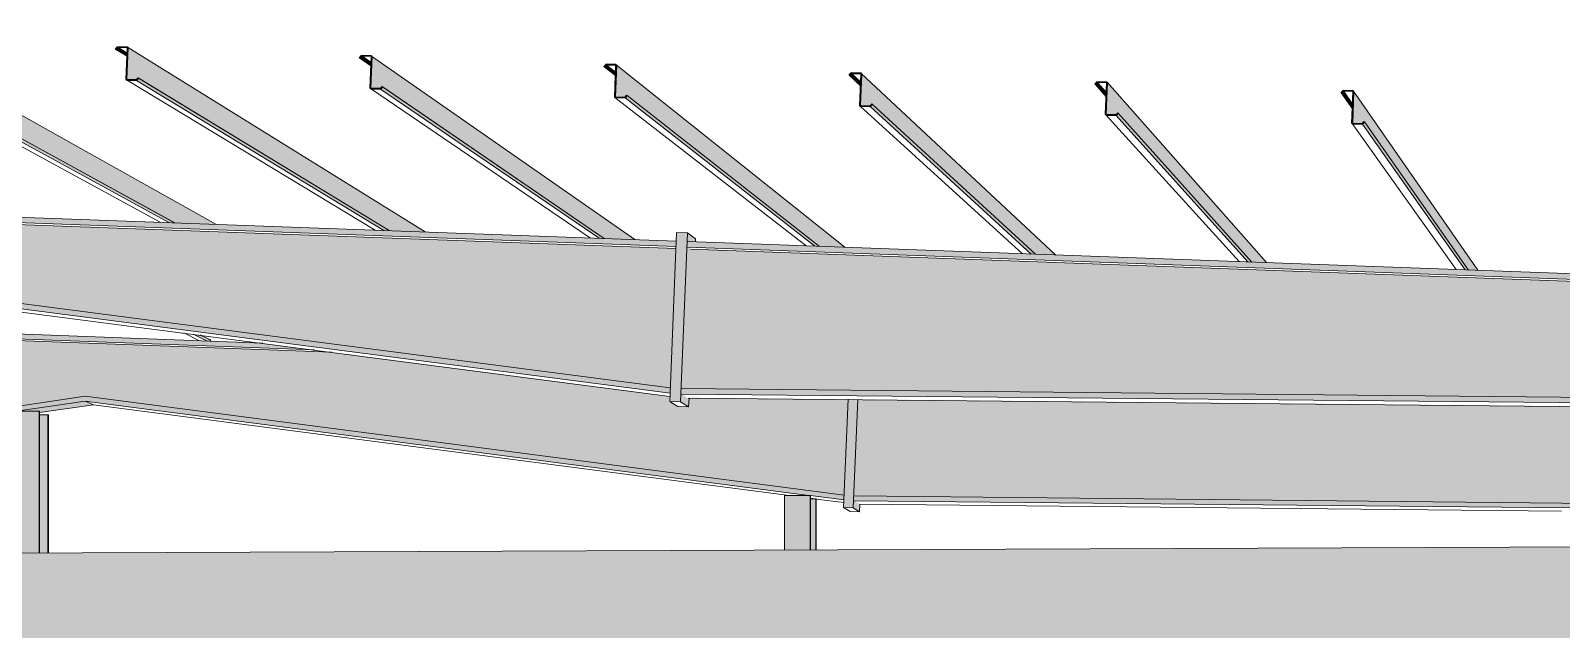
# Model space of a CAD drawing. Header units: inches. Extents: x 27328 to 52026, y -4075 to 4147.
# Drawn here: x 49626.4054 to 49626.628, y 60.1047 to 60.1916 of the extents above; entities that cross this region are included whole.
import ezdxf

# ---------------------------------------------------------------- set-up
doc = ezdxf.new("R2010")
doc.units = ezdxf.units.IN
doc.header["$MEASUREMENT"] = 0
for name, color, linetype, lineweight in [('M-HVAC-DUCT', 70, 'Continuous', 9), ('S-BEAM', 12, 'Continuous', 9), ('S-COLS', 52, 'Continuous', 9)]:
    doc.layers.add(name, color=color, linetype=linetype, lineweight=lineweight)

# ---------------------------------------------------------------- blocks, each defined once
blk = doc.blocks.new('FP_228-mezzanine - perspective - structure only')
at = {"layer": 'S-BEAM'}
for p, q in [((23019.58643, 60.18792), (23019.58644, 60.18793)), ((23019.58644, 60.18794), (23019.58648, 60.18797)), ((23019.58634, 60.18425), (23019.58641, 60.18432))]:
    blk.add_line(p, q, dxfattribs=at)
blk = doc.blocks.new('FP_229-mezzanine - perspective - structure only')
at = {"layer": 'S-BEAM'}
for p, q in [((23019.6577, 60.18536), (23019.65774, 60.1854)), ((23019.65755, 60.18163), (23019.65762, 60.1817))]:
    blk.add_line(p, q, dxfattribs=at)
blk = doc.blocks.new('FP_230-mezzanine - perspective - structure only')
at = {"layer": 'S-BEAM'}
for p, q in [((23019.72903, 60.18285), (23019.72909, 60.18291)), ((23019.72913, 60.17937), (23019.72919, 60.17944))]:
    blk.add_line(p, q, dxfattribs=at)

msp = doc.modelspace()

# ---------------------------------------------------------------- hatches: boundary and pattern name
at = {"layer": 'M-HVAC-DUCT'}
for points in [[(49626.25845, 60.10841), (49626.84556, 60.11061), (49626.84593, 60.11386), (49626.84644, 60.11682), (49626.84657, 60.11748), (49626.26082, 60.11515), (49626.26034, 60.11494), (49626.25989, 60.1145), (49626.25948, 60.11386), (49626.25912, 60.11303), (49626.25883, 60.11204), (49626.25862, 60.11092), (49626.25849, 60.10969)], [(49626.26132, 60.10035), (49626.84501, 60.10239), (49626.84515, 60.10499), (49626.84554, 60.11036), (49626.84556, 60.11061), (49626.25845, 60.10841), (49626.25849, 60.10711), (49626.25862, 60.10583), (49626.25883, 60.10461), (49626.25912, 60.10348), (49626.25948, 60.10249), (49626.25989, 60.10165), (49626.26034, 60.10101), (49626.26082, 60.10057)]]:
    msp.add_hatch(color=256, dxfattribs=at).paths.add_polyline_path(points, flags=0)
at = {"layer": 'S-BEAM'}
h = msp.add_hatch(color=256, dxfattribs=at)
h.paths.add_polyline_path([(49626.43028, 60.14735), (49626.43029, 60.14741), (49626.43014, 60.14742)], flags=0)
h.paths.add_polyline_path([(49626.40186, 60.16464), (49626.34887, 60.19164), (49626.34869, 60.18711), (49626.34879, 60.18706), (49626.35011, 60.18705), (49626.35036, 60.18733), (49626.39527, 60.16486), (49626.39615, 60.16483)], flags=0)
for points in [[(49626.43224, 60.16353), (49626.38418, 60.19039), (49626.38399, 60.18585), (49626.38408, 60.1858), (49626.38542, 60.18578), (49626.38567, 60.18606), (49626.42639, 60.16373), (49626.4311, 60.16357)], [(49626.43235, 60.16353), (49626.38415, 60.19047), (49626.38418, 60.19039), (49626.43229, 60.16353), (49626.43233, 60.16353)], [(49626.41945, 60.18792), (49626.41946, 60.18839), (49626.41809, 60.18923), (49626.41782, 60.18892), (49626.41938, 60.18796)], [(49626.46269, 60.16242), (49626.41957, 60.18913), (49626.41938, 60.18458), (49626.41946, 60.18453), (49626.42082, 60.18452), (49626.42107, 60.1848), (49626.45758, 60.1626)], [(49626.46278, 60.16242), (49626.41954, 60.18921), (49626.41957, 60.18913), (49626.46273, 60.16242), (49626.46276, 60.16242)], [(49626.45492, 60.18653), (49626.45493, 60.18702), (49626.45357, 60.18797), (49626.45329, 60.18766), (49626.45485, 60.18658)], [(49626.49319, 60.16131), (49626.45505, 60.18787), (49626.45486, 60.18331), (49626.45493, 60.18327), (49626.4563, 60.18325), (49626.45655, 60.18353), (49626.48883, 60.16146)], [(49626.49327, 60.16131), (49626.45502, 60.18795), (49626.45505, 60.18787), (49626.49323, 60.16131), (49626.49326, 60.16131)], [(49626.42637, 60.16373), (49626.38573, 60.18602), (49626.38543, 60.18568), (49626.42552, 60.16376)], [(49626.49048, 60.18511), (49626.4905, 60.18562), (49626.48913, 60.1867), (49626.48885, 60.18639), (49626.49042, 60.18515)], [(49626.52377, 60.1602), (49626.49061, 60.1866), (49626.49043, 60.18204), (49626.49049, 60.182), (49626.49187, 60.18198), (49626.49212, 60.18227), (49626.52015, 60.16032)], [(49626.52383, 60.1602), (49626.49058, 60.18668), (49626.49061, 60.1866), (49626.52382, 60.1602)], [(49626.52612, 60.18362), (49626.52615, 60.18417), (49626.52478, 60.18544), (49626.5245, 60.18512), (49626.52607, 60.18367)], [(49626.5544, 60.15908), (49626.52627, 60.18534), (49626.52608, 60.18077), (49626.52613, 60.18072), (49626.52752, 60.18071), (49626.52777, 60.18099), (49626.52813, 60.18067), (49626.55154, 60.15917), (49626.55347, 60.15911)], [(49626.55445, 60.15908), (49626.52624, 60.18542), (49626.52627, 60.18534), (49626.55445, 60.15908)], [(49626.41942, 60.18453), (49626.41942, 60.18453), (49626.41942, 60.18456), (49626.41942, 60.18453)], [(49626.45756, 60.16259), (49626.42112, 60.18475), (49626.42082, 60.18442), (49626.45677, 60.16262)], [(49626.4549, 60.18326), (49626.4549, 60.18329), (49626.4549, 60.18326)], [(49626.48882, 60.16145), (49626.4566, 60.18348), (49626.4563, 60.18315), (49626.48809, 60.16148)], [(49626.56185, 60.18205), (49626.56187, 60.18264), (49626.56051, 60.18416), (49626.56023, 60.18385), (49626.56181, 60.18209)], [(49626.5851, 60.15796), (49626.562, 60.18406), (49626.56181, 60.17949), (49626.56186, 60.17945), (49626.56326, 60.17944), (49626.56352, 60.17972), (49626.56378, 60.17943), (49626.583, 60.15803)], [(49626.59766, 60.18031), (49626.59768, 60.18097), (49626.59634, 60.18289), (49626.59605, 60.18258), (49626.59764, 60.18034)], [(49626.61587, 60.15684), (49626.59783, 60.18279), (49626.59764, 60.17821), (49626.59768, 60.17817), (49626.59909, 60.17816), (49626.59935, 60.17844), (49626.59939, 60.1784), (49626.61453, 60.15688)], [(49626.59776, 60.18278), (49626.59775, 60.18283), (49626.59776, 60.18279)], [(49626.49047, 60.18199), (49626.49047, 60.18201), (49626.49047, 60.18199)], [(49626.52015, 60.16031), (49626.49217, 60.18221), (49626.49187, 60.18188), (49626.51948, 60.16033)], [(49626.52612, 60.18071), (49626.52612, 60.18073), (49626.52612, 60.18071)], [(49626.55154, 60.15917), (49626.52783, 60.18094), (49626.52753, 60.18061), (49626.55093, 60.15919)], [(49626.56184, 60.17944), (49626.56186, 60.17945), (49626.56184, 60.17945)], [(49626.58301, 60.15802), (49626.56357, 60.17966), (49626.56327, 60.17933), (49626.58246, 60.15804)], [(49626.61454, 60.15687), (49626.5994, 60.17838), (49626.5991, 60.17805), (49626.61405, 60.15689)], [(49626.6128, 60.15693), (49626.59763, 60.17813), (49626.59763, 60.1781), (49626.61278, 60.15693)], [(49626.59767, 60.17816), (49626.59768, 60.17817), (49626.59766, 60.17817)], [(49626.50111, 60.13697), (49626.50117, 60.13824), (49626.50104, 60.13825), (49626.50008, 60.13885), (49626.50011, 60.13964), (49626.50056, 60.13965), (49626.5014, 60.1599), (49626.50097, 60.16021), (49626.501, 60.161), (49626.50211, 60.16097), (49626.50213, 60.16141), (49626.50095, 60.16226), (49626.49993, 60.1377), (49626.50106, 60.13701)], [(49626.43161, 60.14667), (49626.43157, 60.14671), (49626.43108, 60.14694)], [(49626.52598, 60.12175), (49626.52603, 60.12287), (49626.52595, 60.12287), (49626.52517, 60.12336), (49626.5252, 60.12406), (49626.52555, 60.12406), (49626.52613, 60.13808), (49626.5257, 60.13808), (49626.52505, 60.12233), (49626.52547, 60.12207)]]:
    msp.add_hatch(color=256, dxfattribs=at).paths.add_polyline_path(points, flags=0)
h = msp.add_hatch(color=256, dxfattribs=at)
h.paths.add_polyline_path([(49626.43149, 60.14654), (49626.43161, 60.14667), (49626.4301, 60.14743), (49626.42908, 60.14756), (49626.4311, 60.14655)], flags=0)
h.paths.add_polyline_path([(49626.39524, 60.16486), (49626.35042, 60.18728), (49626.35012, 60.18694), (49626.39433, 60.16489)], flags=0)
h = msp.add_hatch(color=256, dxfattribs=at)
h.paths.add_polyline_path([(49626.85073, 60.12489), (49626.85102, 60.12517), (49626.85102, 60.12565), (49626.75393, 60.14245), (49626.69312, 60.13785), (49626.69309, 60.13706), (49626.75389, 60.14165), (49626.8506, 60.12491)], flags=0)
h.paths.add_polyline_path([(49626.69147, 60.13701), (49626.6915, 60.13781), (49626.50011, 60.13964), (49626.50008, 60.13885), (49626.69143, 60.13701)], flags=0)
h.paths.add_polyline_path([(49626.26467, 60.13889), (49626.37441, 60.15508), (49626.49841, 60.13897), (49626.49844, 60.13976), (49626.37441, 60.15587), (49626.26467, 60.13969)], flags=0)
h.paths.add_polyline_path([(49626.87388, 60.14662), (49626.87463, 60.14739), (49626.85269, 60.14816), (49626.85269, 60.14739), (49626.87382, 60.14662)], flags=0)
h.paths.add_polyline_path([(49626.85102, 60.14745), (49626.85102, 60.14825), (49626.69379, 60.15398), (49626.69376, 60.15318), (49626.8506, 60.14747)], flags=0)
h.paths.add_polyline_path([(49626.7098, 60.15301), (49626.7098, 60.15301), (49626.70937, 60.15321)], flags=0)
h.paths.add_polyline_path([(49626.69215, 60.15324), (49626.69218, 60.15404), (49626.501, 60.161), (49626.50097, 60.16021), (49626.69143, 60.15327)], flags=0)
h.paths.add_polyline_path([(49626.49929, 60.16027), (49626.49932, 60.16107), (49626.26467, 60.16961), (49626.26467, 60.16883), (49626.49836, 60.16031)], flags=0)
h.paths.add_polyline_path([(49626.26292, 60.16889), (49626.26292, 60.16968), (49626.2351, 60.17069), (49626.2351, 60.16991), (49626.26209, 60.16892)], flags=0)
h = msp.add_hatch(color=256, dxfattribs=at)
h.paths.add_polyline_path([(49626.8795, 59.96794), (49626.8795, 60.03156), (49626.87614, 60.03159), (49626.87368, 60.03171), (49626.87064, 60.03215), (49626.86985, 60.03234), (49626.87011, 60.03096), (49626.87011, 59.96795), (49626.87896, 59.96794)], flags=0)
h.paths.add_polyline_path([(49626.24515, 59.96916), (49626.24515, 60.03038), (49626.25562, 60.08775), (49626.24092, 60.0877), (49626.24037, 60.0878), (49626.24037, 60.088), (49626.25567, 60.08805), (49626.25675, 60.09395), (49626.24089, 60.0939), (49626.24037, 60.094), (49626.24037, 60.0942), (49626.25661, 60.09425), (49626.25661, 60.10049), (49626.25794, 60.10049), (49626.25875, 60.10492), (49626.25859, 60.10584), (49626.25846, 60.10712), (49626.25841, 60.10842), (49626.25846, 60.1097), (49626.25859, 60.11092), (49626.2588, 60.11205), (49626.25916, 60.1132), (49626.25945, 60.11387), (49626.25986, 60.11451), (49626.26032, 60.11494), (49626.2606, 60.11507), (49626.26469, 60.13751), (49626.264, 60.1375), (49626.26357, 60.13763), (49626.23681, 60.1375), (49626.23681, 59.96916), (49626.2374, 59.96916)], flags=0)
h.paths.add_polyline_path([(49626.8795, 60.05609), (49626.8795, 60.12), (49626.86917, 60.11995), (49626.86894, 60.11947), (49626.86803, 60.1182), (49626.86703, 60.11721), (49626.86303, 60.11391), (49626.86344, 60.11369), (49626.86587, 60.11216), (49626.86813, 60.11047), (49626.87022, 60.10852), (49626.87193, 60.10669), (49626.87376, 60.1042), (49626.8752, 60.10188), (49626.87646, 60.09929), (49626.87746, 60.09649), (49626.87812, 60.09426), (49626.87854, 60.0918), (49626.87876, 60.09), (49626.8789, 60.0874), (49626.87892, 60.05993), (49626.87903, 60.05801), (49626.87945, 60.05627)], flags=0)
h.paths.add_polyline_path([(49626.86362, 60.06357), (49626.86359, 60.08799), (49626.86351, 60.08939), (49626.86288, 60.09197), (49626.86279, 60.09224), (49626.86199, 60.09407), (49626.86107, 60.0957), (49626.86084, 60.09599), (49626.86081, 60.09397), (49626.86083, 60.08932), (49626.86083, 60.07755), (49626.86347, 60.06433)], flags=0)
h.paths.add_polyline_path([(49626.8695, 60.12067), (49626.8795, 60.12074), (49626.8795, 60.14204), (49626.87701, 60.13976), (49626.87353, 60.13974), (49626.87353, 60.13994), (49626.87521, 60.14152), (49626.87518, 60.14583), (49626.87512, 60.14598), (49626.87491, 60.14607), (49626.87353, 60.14606), (49626.87353, 60.14627), (49626.87359, 60.14633), (49626.85269, 60.14709), (49626.85269, 60.12682), (49626.85606, 60.13016), (49626.85728, 60.13102), (49626.85872, 60.13168), (49626.86017, 60.13205), (49626.86155, 60.13217), (49626.86308, 60.13204), (49626.86447, 60.13168), (49626.86581, 60.13106), (49626.86703, 60.13021), (49626.86813, 60.12911), (49626.86894, 60.12796), (49626.86957, 60.12662), (49626.86995, 60.1252), (49626.87008, 60.12372), (49626.86995, 60.12225), (49626.86952, 60.12071)], flags=0)
h.paths.add_polyline_path([(49626.85077, 60.1257), (49626.85077, 60.14716), (49626.69382, 60.15289), (49626.69319, 60.13787), (49626.75393, 60.14246), (49626.8506, 60.12573)], flags=0)
h.paths.add_polyline_path([(49626.26566, 60.13774), (49626.26583, 60.13867), (49626.26553, 60.13863), (49626.26553, 60.13778)], flags=0)
h.paths.add_polyline_path([(49626.69151, 60.13781), (49626.69214, 60.15295), (49626.5014, 60.1599), (49626.50104, 60.15112), (49626.50104, 60.15014), (49626.50099, 60.15019), (49626.50056, 60.13964), (49626.69143, 60.13781)], flags=0)
h.paths.add_polyline_path([(49626.23681, 60.13823), (49626.26292, 60.13836), (49626.26292, 60.1686), (49626.23681, 60.16955), (49626.2369, 60.16814), (49626.23681, 60.16818), (49626.23681, 60.13836)], flags=0)
h.paths.add_polyline_path([(49626.49844, 60.13976), (49626.49928, 60.15998), (49626.26555, 60.16851), (49626.26555, 60.1646), (49626.26548, 60.16452), (49626.26555, 60.16452), (49626.26555, 60.13993), (49626.26565, 60.13983), (49626.37441, 60.15587), (49626.49836, 60.13977)], flags=0)
h = msp.add_hatch(color=256, dxfattribs=at)
h.paths.add_polyline_path([(49626.85107, 60.12522), (49626.85269, 60.12682), (49626.85269, 60.14949), (49626.85107, 60.14948), (49626.85107, 60.12575)], flags=0)
h.paths.add_polyline_path([(49626.69302, 60.13584), (49626.69383, 60.15525), (49626.69223, 60.1553), (49626.69143, 60.13589)], flags=0)
h.paths.add_polyline_path([(49626.49993, 60.1377), (49626.50095, 60.16226), (49626.49937, 60.16232), (49626.49836, 60.13776)], flags=0)
h.paths.add_polyline_path([(49626.26292, 60.13783), (49626.26447, 60.13783), (49626.26447, 60.171), (49626.26292, 60.17099), (49626.26292, 60.14574)], flags=0)
h = msp.add_hatch(color=256, dxfattribs=at)
h.paths.add_polyline_path([(49626.79873, 60.11737), (49626.80279, 60.11738), (49626.75067, 60.12643), (49626.69669, 60.12237), (49626.69666, 60.12167), (49626.74189, 60.12508), (49626.74189, 60.1251), (49626.7426, 60.12512), (49626.75063, 60.12572), (49626.79824, 60.11745)], flags=0)
h.paths.add_polyline_path([(49626.69523, 60.12163), (49626.69526, 60.12234), (49626.5252, 60.12405), (49626.52517, 60.12335), (49626.62929, 60.1223), (49626.63182, 60.12229), (49626.63182, 60.12227), (49626.69519, 60.12163)], flags=0)
h.paths.add_polyline_path([(49626.52369, 60.12346), (49626.52372, 60.12416), (49626.41337, 60.13854), (49626.31566, 60.12421), (49626.31566, 60.12351), (49626.40297, 60.13631), (49626.40297, 60.13636), (49626.40345, 60.13638), (49626.41349, 60.13782), (49626.52365, 60.12346)], flags=0)
h.paths.add_polyline_path([(49626.8068, 60.13193), (49626.80157, 60.13284), (49626.69729, 60.1367), (49626.69726, 60.13599), (49626.80615, 60.13195)], flags=0)
h.paths.add_polyline_path([(49626.69583, 60.13604), (49626.69586, 60.13673), (49626.69325, 60.13653), (49626.69324, 60.13614), (49626.69519, 60.13606)], flags=0)
h.paths.add_polyline_path([(49626.69144, 60.1362), (49626.69143, 60.13648), (49626.68146, 60.13657), (49626.69143, 60.1362)], flags=0)
h.paths.add_polyline_path([(49626.44673, 60.14527), (49626.43917, 60.14625), (49626.34383, 60.14978), (49626.34003, 60.14922), (49626.44354, 60.14539)], flags=0)
h = msp.add_hatch(color=256, dxfattribs=at)
h.paths.add_polyline_path([(49626.86208, 59.97156), (49626.86208, 60.0352), (49626.86116, 60.0357), (49626.85945, 60.0367), (49626.85852, 60.03732), (49626.85723, 60.0383), (49626.85508, 60.04011), (49626.85389, 60.04127), (49626.85223, 60.04308), (49626.85085, 60.04493), (49626.85003, 60.04605), (49626.85373, 60.02746), (49626.85373, 59.97156), (49626.8616, 59.97156)], flags=0)
h.paths.add_polyline_path([(49626.29828, 59.9721), (49626.29828, 60.02702), (49626.30864, 60.08373), (49626.30852, 60.08373), (49626.30781, 60.08387), (49626.29075, 60.0838), (49626.29075, 60.07955), (49626.29084, 60.07955), (49626.29084, 60.03949), (49626.29075, 60.03949), (49626.29075, 60.03777), (49626.2908, 60.03765), (49626.2908, 60.01741), (49626.29075, 60.01737), (49626.29075, 59.97211), (49626.29121, 59.97211)], flags=0)
h.paths.add_polyline_path([(49626.86208, 60.05754), (49626.86208, 60.06441), (49626.86094, 60.0701), (49626.86096, 60.0631), (49626.86107, 60.06117), (49626.86152, 60.05926), (49626.86182, 60.05819), (49626.86201, 60.05771)], flags=0)
h.paths.add_polyline_path([(49626.8449, 60.07177), (49626.84494, 60.09676), (49626.84512, 60.10244), (49626.83879, 60.10242), (49626.84335, 60.07954)], flags=0)
h.paths.add_polyline_path([(49626.29075, 60.11534), (49626.31444, 60.11544), (49626.31569, 60.1223), (49626.31498, 60.12229), (49626.3146, 60.12241), (49626.29075, 60.12231), (49626.29075, 60.11627)], flags=0)
h.paths.add_polyline_path([(49626.80279, 60.11738), (49626.8366, 60.11752), (49626.8366, 60.12677), (49626.80852, 60.13163), (49626.6973, 60.13575), (49626.69675, 60.12239), (49626.75067, 60.12644), (49626.80173, 60.11757)], flags=0)
h.paths.add_polyline_path([(49626.83827, 60.11753), (49626.84669, 60.11757), (49626.84685, 60.11826), (49626.84727, 60.11968), (49626.84754, 60.12046), (49626.84806, 60.12161), (49626.84881, 60.12279), (49626.84928, 60.12341), (49626.85025, 60.12441), (49626.83827, 60.12648), (49626.83827, 60.11757)], flags=0)
h.paths.add_polyline_path([(49626.69526, 60.12234), (49626.69582, 60.13581), (49626.69323, 60.13591), (49626.6932, 60.1352), (49626.69161, 60.13525), (49626.69143, 60.13597), (49626.67271, 60.13667), (49626.52613, 60.13808), (49626.52555, 60.12405), (49626.69519, 60.12234)], flags=0)
h.paths.add_polyline_path([(49626.31646, 60.12251), (49626.31661, 60.12333), (49626.31643, 60.12331), (49626.31643, 60.12251)], flags=0)
h.paths.add_polyline_path([(49626.29075, 60.12294), (49626.31412, 60.12304), (49626.31412, 60.1454), (49626.29084, 60.14197), (49626.29084, 60.12921), (49626.29075, 60.12921), (49626.29075, 60.12304)], flags=0)
h.paths.add_polyline_path([(49626.52372, 60.12416), (49626.5243, 60.13809), (49626.50107, 60.13832), (49626.50101, 60.13705), (49626.49945, 60.13711), (49626.49825, 60.13784), (49626.49825, 60.13857), (49626.44921, 60.14495), (49626.33878, 60.14904), (49626.31636, 60.14573), (49626.31636, 60.12446), (49626.31643, 60.12438), (49626.31643, 60.12433), (49626.41349, 60.13853), (49626.52365, 60.12417)], flags=0)
h = msp.add_hatch(color=256, dxfattribs=at)
h.paths.add_polyline_path([(49626.83684, 60.11752), (49626.83827, 60.11752), (49626.83827, 60.12648), (49626.83684, 60.12673), (49626.83684, 60.11757)], flags=0)
h.paths.add_polyline_path([(49626.6966, 60.12058), (49626.69728, 60.13684), (49626.69586, 60.13673), (49626.69519, 60.12063)], flags=0)
h.paths.add_polyline_path([(49626.52505, 60.12233), (49626.5257, 60.13808), (49626.5243, 60.13809), (49626.52365, 60.12238)], flags=0)
h.paths.add_polyline_path([(49626.31413, 60.12255), (49626.31551, 60.12256), (49626.31551, 60.1456), (49626.31413, 60.1454), (49626.31413, 60.13837)], flags=0)
h = msp.add_hatch(color=256, dxfattribs=at)
h.paths.add_polyline_path([(49626.31725, 60.12303), (49626.40296, 60.1356), (49626.40297, 60.13631), (49626.31566, 60.12351), (49626.31636, 60.1233), (49626.31661, 60.12333), (49626.31681, 60.12327), (49626.31679, 60.12317), (49626.31694, 60.12312)], flags=0)
h.paths.add_polyline_path([(49626.40672, 60.13615), (49626.41458, 60.1373), (49626.41337, 60.13784), (49626.40335, 60.13637), (49626.40672, 60.13636)], flags=0)
at = {"layer": 'S-COLS'}
h = msp.add_hatch(color=256, dxfattribs=at)
h.paths.add_polyline_path([(49626.40667, 59.97194), (49626.40667, 60.10092), (49626.40297, 60.10091), (49626.40297, 60.09031), (49626.40475, 60.08981), (49626.40475, 60.0842), (49626.40475, 60.08418), (49626.40297, 60.08417), (49626.40297, 59.97194)], flags=0)
h.paths.add_polyline_path([(49626.40297, 60.11579), (49626.40667, 60.11581), (49626.40667, 60.13638), (49626.40297, 60.13636), (49626.40297, 60.11627)], flags=0)
h = msp.add_hatch(color=256, dxfattribs=at)
h.paths.add_polyline_path([(49626.40667, 59.97194), (49626.40672, 59.97194), (49626.40672, 60.10092), (49626.40667, 60.10092), (49626.40667, 59.97747)], flags=0)
h.paths.add_polyline_path([(49626.40667, 60.11581), (49626.40672, 60.11581), (49626.40672, 60.13636), (49626.40667, 60.13638), (49626.40667, 60.11627)], flags=0)
h = msp.add_hatch(color=256, dxfattribs=at)
h.paths.add_polyline_path([(49626.40794, 59.97205), (49626.40794, 60.07815), (49626.40672, 60.07815), (49626.40672, 59.97205)], flags=0)
h.paths.add_polyline_path([(49626.40672, 60.08397), (49626.40794, 60.08397), (49626.40794, 60.10093), (49626.40672, 60.10092), (49626.40672, 60.08397)], flags=0)
h.paths.add_polyline_path([(49626.40672, 60.11581), (49626.40794, 60.11581), (49626.40794, 60.13584), (49626.40672, 60.13583), (49626.40672, 60.11627)], flags=0)
h = msp.add_hatch(color=256, dxfattribs=at)
h.paths.add_polyline_path([(49626.40794, 59.97205), (49626.408, 59.97206), (49626.408, 59.99348), (49626.40794, 59.99348), (49626.40794, 59.97747)], flags=0)
h.paths.add_polyline_path([(49626.40794, 59.99467), (49626.408, 59.99467), (49626.408, 60.01698), (49626.40794, 60.01698), (49626.40794, 59.99982)], flags=0)
h.paths.add_polyline_path([(49626.40794, 60.0182), (49626.408, 60.0182), (49626.408, 60.03842), (49626.40794, 60.03842), (49626.40794, 60.01844)], flags=0)
h.paths.add_polyline_path([(49626.408, 60.03956), (49626.40798, 60.07815), (49626.40794, 60.07815), (49626.40794, 60.03957)], flags=0)
h.paths.add_polyline_path([(49626.408, 60.08451), (49626.408, 60.10093), (49626.40794, 60.10093), (49626.40794, 60.08452)], flags=0)
h.paths.add_polyline_path([(49626.40794, 60.11581), (49626.408, 60.11581), (49626.408, 60.13581), (49626.40794, 60.13584), (49626.40794, 60.11627)], flags=0)
h = msp.add_hatch(color=256, dxfattribs=at)
h.paths.add_polyline_path([(49626.5188, 59.97183), (49626.5188, 60.10131), (49626.51507, 60.1013), (49626.51507, 59.97183)], flags=0)
h.paths.add_polyline_path([(49626.51507, 60.11624), (49626.5188, 60.11626), (49626.5188, 60.12412), (49626.51507, 60.12411), (49626.51507, 60.11626)], flags=0)
h = msp.add_hatch(color=256, dxfattribs=at)
h.paths.add_polyline_path([(49626.5188, 59.97183), (49626.51884, 59.97184), (49626.51884, 60.10131), (49626.5188, 60.10131), (49626.5188, 59.97747)], flags=0)
h.paths.add_polyline_path([(49626.5188, 60.11625), (49626.51884, 60.11626), (49626.51884, 60.1241), (49626.5188, 60.12412), (49626.5188, 60.11626)], flags=0)
h = msp.add_hatch(color=256, dxfattribs=at)
h.paths.add_polyline_path([(49626.51963, 59.97194), (49626.51963, 60.10131), (49626.51883, 60.10131), (49626.51883, 59.97194)], flags=0)
h.paths.add_polyline_path([(49626.51883, 60.11625), (49626.51963, 60.11627), (49626.51963, 60.12361), (49626.51951, 60.12362), (49626.51883, 60.12362), (49626.51883, 60.11627)], flags=0)
h = msp.add_hatch(color=256, dxfattribs=at)
h.paths.add_polyline_path([(49626.51963, 59.97194), (49626.51966, 59.97195), (49626.51966, 59.99338), (49626.51963, 59.99338), (49626.51963, 59.97747)], flags=0)
h.paths.add_polyline_path([(49626.51963, 59.99465), (49626.51966, 59.99465), (49626.51966, 60.01712), (49626.51963, 60.01712), (49626.51963, 59.99982)], flags=0)
h.paths.add_polyline_path([(49626.51963, 60.01827), (49626.51966, 60.01827), (49626.51966, 60.03857), (49626.51963, 60.03857), (49626.51963, 60.01844)], flags=0)
h.paths.add_polyline_path([(49626.51966, 60.03971), (49626.51966, 60.08369), (49626.51963, 60.08369), (49626.51963, 60.03972)], flags=0)
h.paths.add_polyline_path([(49626.51966, 60.08483), (49626.51966, 60.10131), (49626.51963, 60.10131), (49626.51963, 60.08484)], flags=0)
h.paths.add_polyline_path([(49626.51963, 60.11626), (49626.51966, 60.11627), (49626.51966, 60.1236), (49626.51963, 60.12362), (49626.51963, 60.11627)], flags=0)

# ---------------------------------------------------------------- linework, layer by layer
at = {"layer": 'M-HVAC-DUCT'}
msp.add_line((49626.26105, 60.11517), (49626.84658, 60.1175), dxfattribs=at)
at = {"layer": 'S-BEAM'}
for p, q in [((49626.38412, 60.19049), (49626.43236, 60.16353)), ((49626.41782, 60.18892), (49626.41945, 60.18792)), ((49626.41809, 60.18923), (49626.41947, 60.18838)), ((49626.41946, 60.18918), (49626.41954, 60.18913)), ((49626.41952, 60.18923), (49626.46278, 60.16242)), ((49626.45329, 60.18766), (49626.45492, 60.18653)), ((49626.45357, 60.18797), (49626.45494, 60.18702)), ((49626.45494, 60.18792), (49626.45501, 60.18787)), ((49626.455, 60.18796), (49626.49328, 60.16131)), ((49626.42426, 60.1638), (49626.38399, 60.18575)), ((49626.38543, 60.18568), (49626.42552, 60.16376)), ((49626.38568, 60.18606), (49626.4264, 60.16373)), ((49626.38573, 60.18602), (49626.42637, 60.16373)), ((49626.48885, 60.18639), (49626.49048, 60.18511)), ((49626.48913, 60.1867), (49626.4905, 60.18562)), ((49626.49051, 60.18665), (49626.49057, 60.18661)), ((49626.49057, 60.18669), (49626.52383, 60.1602)), ((49626.5245, 60.18512), (49626.52612, 60.18362)), ((49626.52478, 60.18544), (49626.52615, 60.18417)), ((49626.52616, 60.18539), (49626.5262, 60.18535)), ((49626.52623, 60.18542), (49626.55445, 60.15908)), ((49626.45551, 60.16266), (49626.41937, 60.18448)), ((49626.42082, 60.18442), (49626.45677, 60.16262)), ((49626.42107, 60.1848), (49626.45758, 60.16259)), ((49626.42112, 60.18475), (49626.45756, 60.16259)), ((49626.48683, 60.16152), (49626.45485, 60.18322)), ((49626.4563, 60.18315), (49626.48809, 60.16148)), ((49626.45656, 60.18353), (49626.48883, 60.16145)), ((49626.4566, 60.18348), (49626.48882, 60.16145)), ((49626.56023, 60.18385), (49626.56185, 60.18205)), ((49626.56051, 60.18416), (49626.56187, 60.18264)), ((49626.5619, 60.18412), (49626.56194, 60.18407)), ((49626.56198, 60.18414), (49626.58514, 60.15796)), ((49626.59634, 60.18289), (49626.59768, 60.18097)), ((49626.59772, 60.18284), (49626.59776, 60.18278)), ((49626.59781, 60.18286), (49626.61589, 60.15684)), ((49626.51821, 60.16038), (49626.4904, 60.18195)), ((49626.49187, 60.18188), (49626.51948, 60.16033)), ((49626.49217, 60.18221), (49626.52015, 60.16031)), ((49626.54966, 60.15923), (49626.52605, 60.18068)), ((49626.52753, 60.18061), (49626.55093, 60.15919)), ((49626.52783, 60.18094), (49626.55154, 60.15917)), ((49626.59601, 60.18262), (49626.59766, 60.18029)), ((49626.59605, 60.18258), (49626.59766, 60.18031)), ((49626.58117, 60.15809), (49626.56178, 60.17942)), ((49626.56327, 60.17933), (49626.58246, 60.15804)), ((49626.56357, 60.17966), (49626.58301, 60.15802)), ((49626.5994, 60.17838), (49626.61454, 60.15687)), ((49626.61275, 60.15693), (49626.5976, 60.17815)), ((49626.5991, 60.17805), (49626.61405, 60.15689)), ((49626.49932, 60.16107), (49626.26467, 60.16961)), ((49626.26467, 60.16883), (49626.49929, 60.16027)), ((49626.49928, 60.15998), (49626.26555, 60.16851)), ((49626.49937, 60.16232), (49626.49836, 60.13776)), ((49626.50095, 60.16226), (49626.49937, 60.16232)), ((49626.49993, 60.1377), (49626.50095, 60.16226)), ((49626.50213, 60.16141), (49626.50095, 60.16226)), ((49626.69218, 60.15404), (49626.501, 60.161)), ((49626.50213, 60.16141), (49626.50211, 60.16097)), ((49626.50097, 60.16021), (49626.69215, 60.15324)), ((49626.69214, 60.15295), (49626.5014, 60.1599)), ((49626.49844, 60.13976), (49626.37441, 60.15587)), ((49626.37441, 60.15508), (49626.49841, 60.13897)), ((49626.49838, 60.13849), (49626.37594, 60.1544)), ((49626.43917, 60.14625), (49626.34383, 60.14978)), ((49626.44921, 60.14495), (49626.33878, 60.14904)), ((49626.34003, 60.14922), (49626.44673, 60.14527)), ((49626.42999, 60.14659), (49626.42768, 60.14774)), ((49626.42908, 60.14756), (49626.4311, 60.14655)), ((49626.4301, 60.14743), (49626.43161, 60.14667)), ((49626.43014, 60.14742), (49626.43157, 60.14671)), ((49626.43029, 60.14741), (49626.43028, 60.14735)), ((49626.43161, 60.14667), (49626.43149, 60.14654)), ((49626.43157, 60.14671), (49626.43161, 60.14667)), ((49626.41337, 60.13854), (49626.31566, 60.12421)), ((49626.52372, 60.12416), (49626.41337, 60.13854)), ((49626.50008, 60.13885), (49626.69147, 60.13701)), ((49626.6915, 60.13781), (49626.50011, 60.13964)), ((49626.69145, 60.13641), (49626.50104, 60.13824)), ((49626.50117, 60.13824), (49626.50111, 60.13697)), ((49626.40335, 60.13637), (49626.41337, 60.13784)), ((49626.41458, 60.1373), (49626.40672, 60.13615)), ((49626.41337, 60.13784), (49626.51859, 60.12412)), ((49626.41458, 60.1373), (49626.41337, 60.13784)), ((49626.51576, 60.12411), (49626.41458, 60.1373)), ((49626.49836, 60.13776), (49626.49993, 60.1377)), ((49626.49836, 60.13776), (49626.49955, 60.13703)), ((49626.50111, 60.13697), (49626.49955, 60.13703)), ((49626.50111, 60.13697), (49626.49993, 60.1377)), ((49626.5243, 60.13809), (49626.52365, 60.12238)), ((49626.52505, 60.12233), (49626.5257, 60.13808)), ((49626.51951, 60.12362), (49626.51883, 60.12371)), ((49626.51886, 60.12409), (49626.52369, 60.12346)), ((49626.52368, 60.12308), (49626.51966, 60.1236)), ((49626.52517, 60.12335), (49626.62929, 60.1223)), ((49626.69526, 60.12234), (49626.5252, 60.12406)), ((49626.62804, 60.12184), (49626.52595, 60.12287)), ((49626.52603, 60.12287), (49626.52598, 60.12175)), ((49626.52365, 60.12238), (49626.52505, 60.12233)), ((49626.52365, 60.12238), (49626.52459, 60.12181)), ((49626.52598, 60.12175), (49626.52459, 60.12181)), ((49626.52598, 60.12175), (49626.52505, 60.12233))]:
    msp.add_line(p, q, dxfattribs=at)
at = {"layer": 'S-BEAM', "lineweight": 30}
for p, q in [((49626.41807, 60.1893), (49626.41777, 60.18896)), ((49626.41777, 60.18896), (49626.41782, 60.18892)), ((49626.41782, 60.18892), (49626.41809, 60.18923)), ((49626.41946, 60.18925), (49626.41807, 60.1893)), ((49626.41809, 60.18923), (49626.41946, 60.18918)), ((49626.41951, 60.18913), (49626.41932, 60.18458)), ((49626.41938, 60.18458), (49626.41957, 60.18913)), ((49626.45354, 60.18803), (49626.45324, 60.1877)), ((49626.45324, 60.1877), (49626.45329, 60.18766)), ((49626.45329, 60.18766), (49626.45357, 60.18797)), ((49626.45494, 60.18798), (49626.45354, 60.18803)), ((49626.45357, 60.18797), (49626.45494, 60.18792)), ((49626.45498, 60.18787), (49626.4548, 60.18332)), ((49626.45486, 60.18331), (49626.45505, 60.18787)), ((49626.4891, 60.18677), (49626.4888, 60.18644)), ((49626.4888, 60.18644), (49626.48885, 60.18639)), ((49626.48885, 60.18639), (49626.48913, 60.1867)), ((49626.49051, 60.18672), (49626.4891, 60.18677)), ((49626.48913, 60.1867), (49626.49051, 60.18665)), ((49626.49055, 60.18661), (49626.49036, 60.18205)), ((49626.49043, 60.18204), (49626.49061, 60.1866)), ((49626.52475, 60.1855), (49626.52445, 60.18517)), ((49626.52445, 60.18517), (49626.5245, 60.18512)), ((49626.5245, 60.18512), (49626.52478, 60.18544)), ((49626.52616, 60.18545), (49626.52475, 60.1855)), ((49626.52478, 60.18544), (49626.52616, 60.18539)), ((49626.5262, 60.18534), (49626.52601, 60.18077)), ((49626.52608, 60.18077), (49626.52627, 60.18534)), ((49626.41942, 60.18447), (49626.42082, 60.18442)), ((49626.4208, 60.18449), (49626.41943, 60.18453)), ((49626.42107, 60.1848), (49626.4208, 60.18449)), ((49626.42082, 60.18442), (49626.42112, 60.18475)), ((49626.42112, 60.18475), (49626.42107, 60.1848)), ((49626.45628, 60.18322), (49626.4549, 60.18327)), ((49626.4549, 60.1832), (49626.4563, 60.18315)), ((49626.45656, 60.18353), (49626.45628, 60.18322)), ((49626.4563, 60.18315), (49626.4566, 60.18348)), ((49626.4566, 60.18348), (49626.45656, 60.18353)), ((49626.56049, 60.18423), (49626.56018, 60.1839)), ((49626.56018, 60.1839), (49626.56023, 60.18385)), ((49626.56023, 60.18385), (49626.56051, 60.18416)), ((49626.5619, 60.18418), (49626.56049, 60.18423)), ((49626.56051, 60.18416), (49626.5619, 60.18412)), ((49626.56194, 60.18407), (49626.56175, 60.1795)), ((49626.56181, 60.17949), (49626.562, 60.18406)), ((49626.59631, 60.18296), (49626.59601, 60.18262)), ((49626.59605, 60.18258), (49626.59634, 60.18289)), ((49626.59772, 60.18291), (49626.59631, 60.18296)), ((49626.59634, 60.18289), (49626.59772, 60.18284)), ((49626.59777, 60.18279), (49626.59758, 60.17822)), ((49626.59764, 60.17821), (49626.59783, 60.18279)), ((49626.49184, 60.18195), (49626.49047, 60.182)), ((49626.49047, 60.18193), (49626.49187, 60.18188)), ((49626.49212, 60.18226), (49626.49184, 60.18195)), ((49626.49187, 60.18188), (49626.49217, 60.18221)), ((49626.49217, 60.18221), (49626.49212, 60.18226)), ((49626.5275, 60.18067), (49626.52612, 60.18072)), ((49626.52612, 60.18066), (49626.52753, 60.18061)), ((49626.52778, 60.18098), (49626.5275, 60.18067)), ((49626.52753, 60.18061), (49626.52783, 60.18094)), ((49626.52783, 60.18094), (49626.52778, 60.18098)), ((49626.59601, 60.18262), (49626.59605, 60.18258)), ((49626.56175, 60.1795), (49626.56178, 60.17942)), ((49626.56178, 60.17942), (49626.56186, 60.17938)), ((49626.56324, 60.1794), (49626.56186, 60.17945)), ((49626.56186, 60.17938), (49626.56327, 60.17933)), ((49626.56352, 60.17971), (49626.56324, 60.1794)), ((49626.56327, 60.17933), (49626.56357, 60.17966)), ((49626.56357, 60.17966), (49626.56352, 60.17971)), ((49626.59935, 60.17843), (49626.59907, 60.17812)), ((49626.5991, 60.17805), (49626.5994, 60.17838)), ((49626.5994, 60.17838), (49626.59935, 60.17843)), ((49626.59907, 60.17812), (49626.59768, 60.17817)), ((49626.59768, 60.1781), (49626.5991, 60.17805))]:
    msp.add_line(p, q, dxfattribs=at)
for points in [[(49626.41957, 60.18913, 0), (49626.41954, 60.18921, 0), (49626.41946, 60.18925, 0)], [(49626.41949, 60.18917, 0), (49626.41949, 60.18917, 0), (49626.41951, 60.18913, 0)], [(49626.45505, 60.18787, 0), (49626.45502, 60.18795, 0), (49626.45494, 60.18798, 0)], [(49626.45497, 60.18791, 0), (49626.45497, 60.1879, 0), (49626.45498, 60.18787, 0)], [(49626.49061, 60.1866, 0), (49626.49058, 60.18668, 0), (49626.49051, 60.18672, 0)], [(49626.49053, 60.18664, 0), (49626.49054, 60.18664, 0), (49626.49055, 60.18661, 0)], [(49626.52627, 60.18534, 0), (49626.52624, 60.18542, 0), (49626.52616, 60.18545, 0)], [(49626.52619, 60.18537, 0), (49626.52619, 60.18537, 0), (49626.5262, 60.18534, 0)], [(49626.41932, 60.18458, 0), (49626.41935, 60.1845, 0), (49626.41942, 60.18447, 0)], [(49626.41943, 60.18453, 0), (49626.41939, 60.18455, 0), (49626.41938, 60.18458, 0)], [(49626.4548, 60.18332, 0), (49626.45483, 60.18324, 0), (49626.4549, 60.1832, 0)], [(49626.4549, 60.18327, 0), (49626.45487, 60.18328, 0), (49626.45486, 60.18331, 0)], [(49626.562, 60.18406, 0), (49626.56198, 60.18414, 0), (49626.5619, 60.18418, 0)], [(49626.5619, 60.18412, 0), (49626.56193, 60.1841, 0), (49626.56194, 60.18407, 0)], [(49626.59783, 60.18279, 0), (49626.5978, 60.18287, 0), (49626.59772, 60.18291, 0)], [(49626.59772, 60.18284, 0), (49626.59775, 60.18283, 0), (49626.59777, 60.18279, 0)], [(49626.49036, 60.18205, 0), (49626.49039, 60.18197, 0), (49626.49047, 60.18193, 0)], [(49626.49047, 60.182, 0), (49626.49044, 60.18201, 0), (49626.49043, 60.18204, 0)], [(49626.52601, 60.18077, 0), (49626.52604, 60.18069, 0), (49626.52612, 60.18066, 0)], [(49626.52612, 60.18072, 0), (49626.52609, 60.18074, 0), (49626.52608, 60.18077, 0)], [(49626.56186, 60.17945, 0), (49626.56183, 60.17946, 0), (49626.56181, 60.17949, 0)], [(49626.59758, 60.17822, 0), (49626.59761, 60.17814, 0), (49626.59768, 60.1781, 0)], [(49626.59768, 60.17817, 0), (49626.59765, 60.17818, 0), (49626.59765, 60.17818, 0)]]:
    msp.add_polyline3d(points, dxfattribs=at)
at = {"layer": 'S-COLS'}
for p, q in [((49626.40297, 60.13636), (49626.40667, 60.13638)), ((49626.40667, 60.13638), (49626.40672, 60.13636)), ((49626.40667, 60.13638), (49626.40667, 60.11581)), ((49626.40672, 60.13636), (49626.40672, 60.11581)), ((49626.40672, 60.13583), (49626.40794, 60.13584)), ((49626.40794, 60.13584), (49626.408, 60.13581)), ((49626.40794, 60.13584), (49626.40794, 60.11581)), ((49626.408, 60.13581), (49626.408, 60.11581)), ((49626.51507, 60.12411), (49626.5188, 60.12412)), ((49626.51507, 60.12411), (49626.51507, 60.11624)), ((49626.5188, 60.12412), (49626.51884, 60.1241)), ((49626.5188, 60.12412), (49626.5188, 60.11625)), ((49626.51883, 60.12362), (49626.51963, 60.12362)), ((49626.51884, 60.1241), (49626.51884, 60.11625)), ((49626.51963, 60.12362), (49626.51966, 60.1236)), ((49626.51963, 60.12362), (49626.51963, 60.11626)), ((49626.51966, 60.1236), (49626.51966, 60.11626))]:
    msp.add_line(p, q, dxfattribs=at)

# ---------------------------------------------------------------- block references
at = {"layer": 'S-BEAM'}
for name in ['FP_228-mezzanine - perspective - structure only', 'FP_229-mezzanine - perspective - structure only', 'FP_230-mezzanine - perspective - structure only']:
    msp.add_blockref(name, (26606.8685, 0), dxfattribs=at)

doc.saveas('drawing.dxf')
